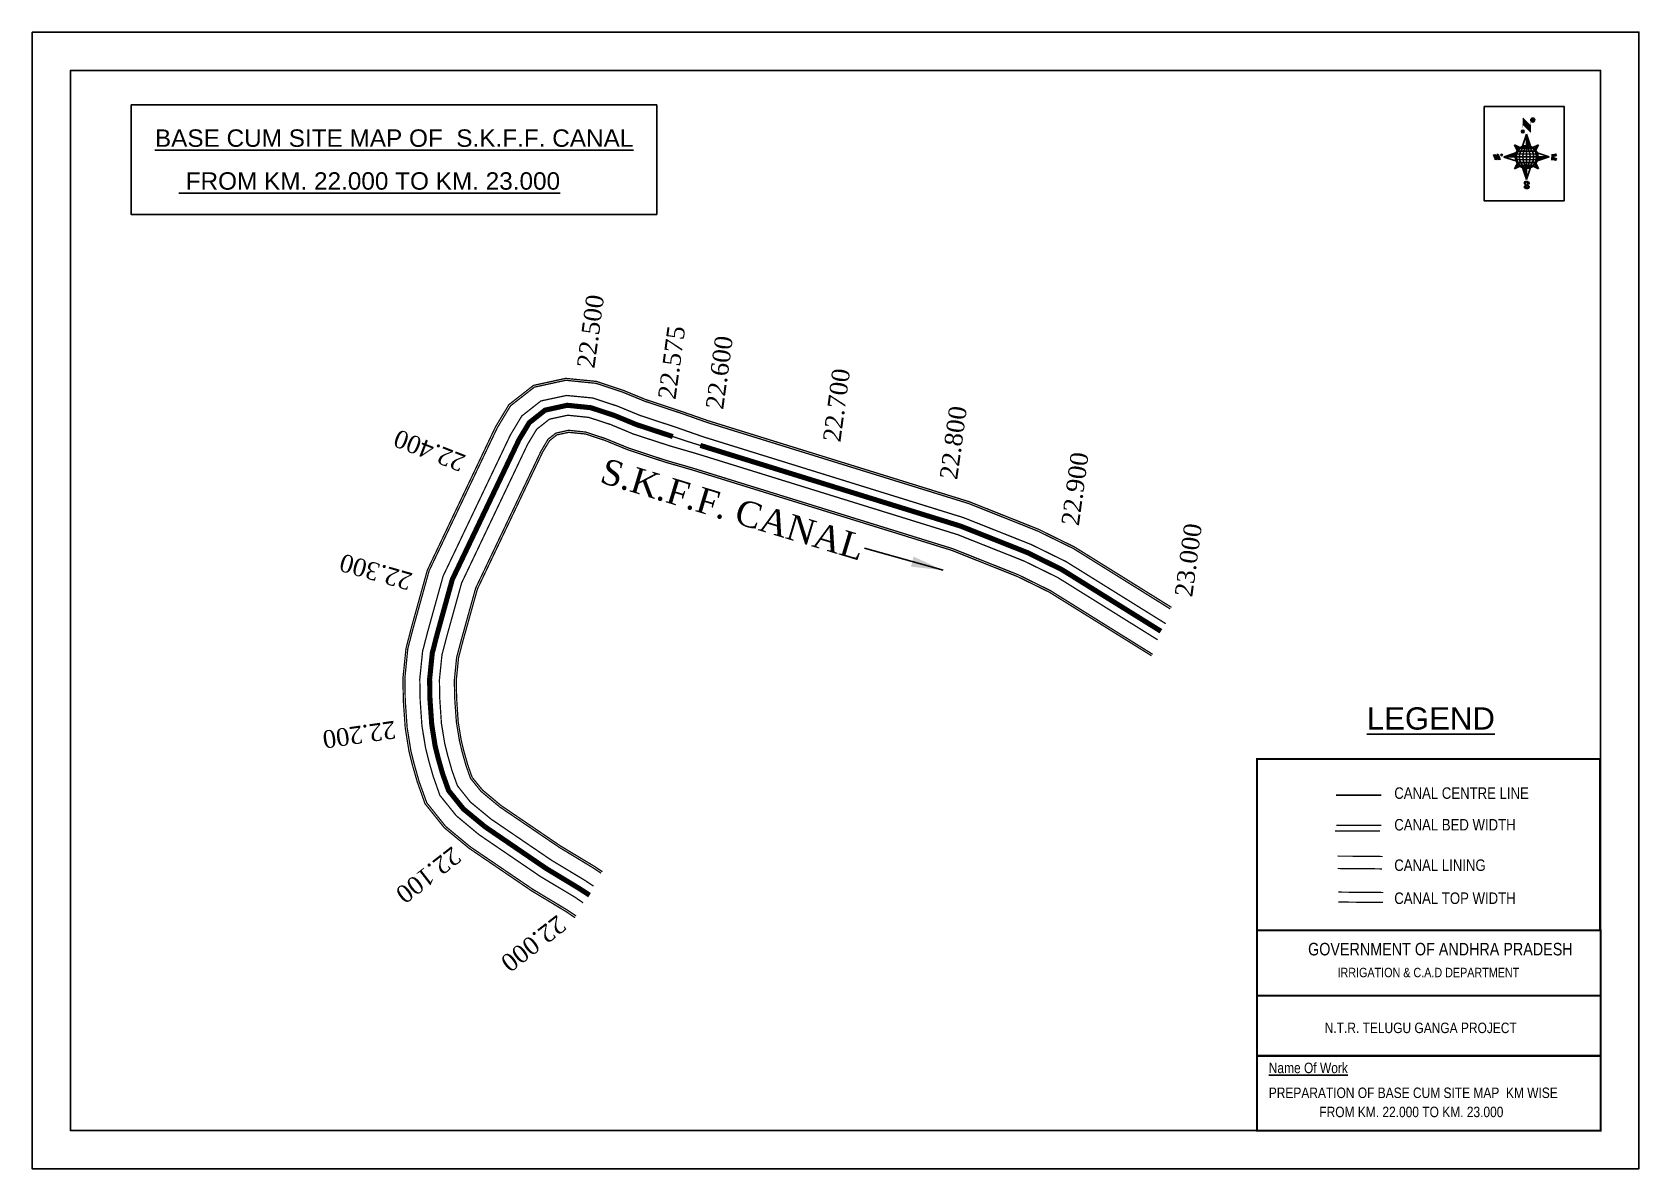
# Model space of a CAD drawing. Header units: inches. Extents: x 8 to 1268, y 7 to 898.
import ezdxf
from ezdxf.enums import TextEntityAlignment as Align

# ---------------------------------------------------------------- set-up
doc = ezdxf.new("R2010")
doc.units = ezdxf.units.IN
doc.header["$MEASUREMENT"] = 0
doc.linetypes.add('ACAD_ISO03W100', pattern=[30, 12, -18])
for name, color, linetype in [('AQUADUCT', 1, 'Continuous'), ('bed with', 5, 'Continuous'), ('BLOCK', 7, 'Continuous'), ('bord', 1, 'Continuous'), ('C LINE COO', 6, 'Continuous'), ('cahnige', 7, 'Continuous'), ('FRAME 025', 7, 'Continuous'), ('lining', 4, 'Continuous'), ('TABLE', 7, 'Continuous'), ('TEXT', 7, 'Continuous'), ('TITLEBLOCK', 7, 'Continuous'), ('top of bund', 1, 'Continuous'), ('V', 6, 'Continuous'), ('ZSTU', 7, 'Continuous')]:
    doc.layers.add(name, color=color, linetype=linetype)
doc.styles.add('5mm', font='times.ttf', dxfattribs={"height": 3})
doc.styles.add('A', font='arial.ttf')
doc.styles.add('ARIALN', font='ARIALN.TTF')
doc.styles.get("Standard").update_dxf_attribs({"font": 'arial.ttf'})
doc.dimstyles.get("Standard").update_dxf_attribs({"dimtxt": 0.18, "dimasz": 0.18, "dimexe": 0.18, "dimexo": 0.0625, "dimgap": 0.09, "dimtad": 0, "dimtih": 1, "dimtoh": 1, "dimdec": 4, "dimzin": 0, "dimdsep": 46, "dimtxsty": 'Standard', "dimcen": 0.09, "dimadec": 0, "dimazin": 0, "dimtfac": 1, "dimtdec": 4, "dimtofl": 0, "dimtmove": 0, "dimatfit": 3, "dimfxl": 1, "dimtolj": 1, "dimtzin": 0, "dimarcsym": 0})
pattern_1 = [(267.297113149, (-8720374.938, 50637915.138), (10.5367255337, -0.497431438), [])]
pattern_2 = [(357.297113149, (-8720374.938, 50637915.138), (0.497431438, 10.5367255337), [])]

# ---------------------------------------------------------------- blocks, each defined once
blk = doc.blocks.new('*X3')
at = {"color": 0, "linetype": 'Continuous'}
for p, q in [((6321.6, 240.5), (6322.3, 241.2)), ((6321.6, 240.3), (6322.3, 241)), ((6321.6, 240.1), (6322.3, 240.8)), ((6321.6, 239.9), (6322.4, 240.7)), ((6321.6, 239.8), (6322.4, 240.6)), ((6321.6, 239.6), (6322.5, 240.5)), ((6321.6, 239.4), (6322.5, 240.3)), ((6321.6, 239.2), (6322.6, 240.2)), ((6321.7, 239.1), (6322.6, 240.1)), ((6321.8, 240.8), (6322.4, 241.4)), ((6321.8, 239), (6322.7, 240)), ((6321.8, 239), (6322.8, 239.9)), ((6321.9, 238.9), (6322.9, 239.8)), ((6322, 238.8), (6323, 239.7)), ((6322.1, 241.3), (6322.4, 241.6)), ((6322.1, 238.7), (6323.1, 239.6)), ((6322.2, 238.6), (6323.1, 239.6)), ((6322.3, 238.5), (6323.2, 239.5)), ((6322.4, 238.5), (6323.3, 239.4)), ((6322.5, 238.4), (6323.4, 239.3)), ((6322.7, 238.4), (6323.6, 239.3)), ((6322.8, 238.3), (6323.7, 239.2)), ((6322.9, 238.3), (6323.8, 239.1)), ((6323.1, 238.2), (6323.9, 239.1)), ((6323.2, 238.2), (6324, 239)), ((6323.3, 238.2), (6324.2, 239)), ((6323.5, 238.1), (6324.3, 238.9)), ((6323.7, 238.1), (6324.4, 238.9)), ((6323.8, 238.1), (6324.6, 238.8)), ((6324.1, 238.2), (6324.7, 238.8)), ((6324.3, 238.3), (6324.9, 238.8)), ((6324.6, 238.3), (6325.1, 238.8)), ((6324.8, 238.4), (6325.2, 238.8)), ((6325.1, 238.5), (6325.4, 238.8)), ((6325.4, 238.6), (6325.6, 238.8))]:
    blk.add_line(p, q, dxfattribs=at)
blk = doc.blocks.new('*X2')
at = {"color": 0, "linetype": 'Continuous'}
for p, q in [((6324.4, 240.3), (6324.5, 240.4)), ((6324.6, 240.3), (6324.8, 240.5)), ((6324.7, 240.2), (6325, 240.5)), ((6324.8, 240.2), (6325.2, 240.6)), ((6325, 240.1), (6325.5, 240.6)), ((6325.1, 240.1), (6325.6, 240.6)), ((6325.2, 240), (6325.8, 240.6)), ((6325.3, 240), (6326, 240.6)), ((6325.4, 239.9), (6326.1, 240.6)), ((6325.5, 239.8), (6326.2, 240.5)), ((6325.6, 239.8), (6326.3, 240.5)), ((6325.7, 239.7), (6326.5, 240.4)), ((6325.9, 239.6), (6326.6, 240.3)), ((6326, 239.5), (6326.7, 240.3)), ((6326, 239.4), (6326.8, 240.2)), ((6326.1, 239.3), (6327, 240.2)), ((6326.2, 239.3), (6327.1, 240.1)), ((6326.3, 239.2), (6327.1, 240)), ((6326.4, 239.1), (6327.2, 239.9)), ((6326.5, 239), (6327.3, 239.8)), ((6326.5, 238.9), (6327.4, 239.7)), ((6326.6, 238.8), (6327.5, 239.6)), ((6326.7, 238.7), (6327.5, 239.5)), ((6326.8, 238.6), (6327.6, 239.4)), ((6326.8, 238.5), (6327.7, 239.3)), ((6326.8, 236.5), (6327.4, 237)), ((6326.9, 238.3), (6327.8, 239.2)), ((6326.9, 238.2), (6327.9, 239.1)), ((6326.9, 236.8), (6327.6, 237.4)), ((6327, 238.1), (6327.8, 239)), ((6327, 237.9), (6327.8, 238.8)), ((6327, 237.8), (6327.8, 238.6)), ((6327, 237.6), (6327.8, 238.4)), ((6327, 237.4), (6327.8, 238.2)), ((6327, 237.3), (6327.8, 238)), ((6327, 237.1), (6327.8, 237.9))]:
    blk.add_line(p, q, dxfattribs=at)
blk = doc.blocks.new('H')
at = {"layer": 'bord', "extrusion": (0.000427885, 0.004792, 0.999988)}
h = blk.add_hatch(dxfattribs=at)
h.set_pattern_fill('LINE', color=8, scale=84.387686, angle=-2.7029, style=0)
h.set_pattern_definition(pattern_2)
h.paths.add_polyline_path([(-492, 786, -0.090992), (-448, 775), (-486, 912)])
h = blk.add_hatch(dxfattribs=at)
h.set_pattern_fill('LINE', color=8, scale=84.387686, angle=-92.7029, style=0)
h.set_pattern_definition(pattern_1)
h.paths.add_polyline_path([(-625, 665, -0.090992), (-615, 710), (-751, 671)])
h = blk.add_hatch(dxfattribs=at)
h.set_pattern_fill('LINE', color=8, scale=84.387686, angle=-92.7029, style=0)
h.set_pattern_definition(pattern_1)
h.paths.add_polyline_path([(-246, 647), (-372, 653, -0.090992), (-382, 609)])
h = blk.add_hatch(dxfattribs=at)
h.set_pattern_fill('LINE', color=8, scale=84.387686, angle=-2.7029, style=0)
h.set_pattern_definition(pattern_2)
h.paths.add_polyline_path([(-504, 533, -0.090992), (-549, 543), (-510, 406)])
for p, q in [((-516, 1087, -1217), (-432, 994, -1217)), ((-538, 774, -1216), (-487, 906, -1216)), ((-519, 1020, -1217), (-435, 927, -1216)), ((-487, 906, -1216), (-493, 780, -1216)), ((-487, 906, -1216), (-448, 769, -1216)), ((-627, 794, -1216), (-567, 760, -1216)), ((-627, 794, -1216), (-584, 747, -1215)), ((-599, 731, -1215), (-627, 794, -1216)), ((-421, 753, -1216), (-359, 781, -1216)), ((-359, 781, -1216), (-405, 739, -1216)), ((-359, 781, -1216), (-392, 721, -1215)), ((-865, 701, -1215), (-847, 638, -1215)), ((-847, 700, -1215), (-829, 637, -1215)), ((-829, 699, -1215), (-811, 636, -1215)), ((-829, 699, -1215), (-811, 698, -1215)), ((-811, 698, -1215), (-794, 635, -1215)), ((-752, 665, -1215), (-615, 704, -1215)), ((-752, 665, -1215), (-625, 659, -1215)), ((-619, 614, -1215), (-752, 665, -1215)), ((-639, 526, -1214), (-606, 585, -1215)), ((-639, 526, -1214), (-593, 568, -1215)), ((-577, 553, -1215), (-639, 526, -1214)), ((-371, 513, -1214), (-431, 546, -1215)), ((-371, 513, -1214), (-414, 560, -1215)), ((-399, 576, -1215), (-371, 513, -1214)), ((-246, 641, -1215), (-383, 603, -1215)), ((-379, 693, -1215), (-246, 641, -1215)), ((-373, 647, -1215), (-246, 641, -1215)), ((-213, 669, -1215), (-217, 601, -1215)), ((-197, 600, -1215), (-194, 668, -1215)), ((-511, 400, -1214), (-549, 537, -1214)), ((-460, 533, -1215), (-511, 400, -1214)), ((-505, 527, -1214), (-511, 400, -1214))]:
    blk.add_line(p, q, dxfattribs=at)
at = {"layer": 'bord', "color": 8, "linetype": 'ByBlock', "extrusion": (0.000427885, 0.004792, 0.999988)}
for p, q in [((-386, 711, -1215), (-605, 722, -1215)), ((-411, 744, -1216), (-578, 752, -1216)), ((-493, 780, -1216), (-505, 527, -1214)), ((-373, 647, -1215), (-625, 659, -1215)), ((-378, 616, -1215), (-623, 628, -1215)), ((-375, 679, -1215), (-620, 691, -1215)), ((-392, 585, -1215), (-611, 595, -1215)), ((-420, 555, -1215), (-587, 562, -1215))]:
    blk.add_line(p, q, dxfattribs=at)
at = {"layer": 'bord', "extrusion": (0.000427885, 0.004792, 0.999988), "elevation": -1212}
for points, const_width in [([(-522, 960), (-516, 1093)], 1.61), ([(-434, 933), (-428, 1066)], 1.61), ([(-870, 707), (-846, 706)], 0.642), ([(-829, 643), (-855, 644)], 0.642), ([(-829, 643), (-821, 678)], 0.642), ([(-811, 642), (-784, 641)], 0.642), ([(-793, 641), (-782, 694)], 0.642), ([(-177, 605), (-226, 607)], 0.706), ([(-223, 676), (-174, 673)], 0.706), ([(-195, 645), (-185, 644)], 0.706)]:
    blk.add_lwpolyline(points, dxfattribs=dict(at, const_width=const_width))
for points, const_width in [([(-414, 1073, 1), (-398, 1058, 1)], 22.3), ([(-530, 950, 1), (-520, 939, 1)], 14.8), ([(-776, 697, 1), (-769, 690, 1)], 8.9), ([(-180, 618, 1), (-173, 611, 1)], 9.79), ([(-178, 667, 1), (-171, 660, 1)], 9.79), ([(-490, 362, 1), (-498, 369, 1)], 11.1), ([(-525, 322, 1), (-533, 329, 1)], 11.1)]:
    blk.add_lwpolyline(points, format="xyb", close=True, dxfattribs=dict(at, const_width=const_width))
for points in [[(-537, 317), (-531, 310), (-520, 307), (-505, 307), (-494, 310), (-486, 318), (-487, 326), (-491, 333), (-494, 336), (-503, 341), (-522, 347), (-530, 352), (-534, 355), (-537, 363), (-537, 373), (-530, 381), (-520, 384), (-504, 384), (-493, 380), (-487, 373)], [(-522, 348), (-526, 354), (-528, 361), (-528, 371), (-526, 375), (-521, 381), (-515, 384)], [(-505, 307), (-499, 312), (-497, 319), (-497, 327), (-501, 335), (-509, 343)]]:
    blk.add_lwpolyline(points, dxfattribs=at)
at = {"layer": 'bord', "extrusion": (0.000427885, 0.004792, 0.999988)}
for centre, radius in [((-406, 1065, -1212), 22.3), ((-525, 944, -1212), 14.8), ((-498, 659, -1212), 127), ((-773, 694, -1212), 8.9), ((-177, 615, -1212), 9.79), ((-174, 663, -1212), 9.79), ((-494, 365, -1212), 11.1), ((-529, 325, -1212), 11.1)]:
    blk.add_circle(centre, radius, dxfattribs=at)
at = {"layer": 'bord', "color": 8, "linetype": 'ByBlock', "extrusion": (0.000427885, 0.004792, 0.999988)}
for centre, radius, start, end in [((-482, 658, -1212), 128, 94.9254, 259.6691), ((-437, 656, -1212), 141, 113.2864, 241.308), ((-316, 651, -1212), 222, 142.5892, 212.0053), ((-560, 662, -1212), 141, 293.2864, 61.308), ((-681, 668, -1212), 222, 322.5892, 32.0053), ((-515, 660, -1212), 128, 274.9254, 79.6691)]:
    blk.add_arc(centre, radius, start, end, dxfattribs=at)
at = {"layer": 'bord', "extrusion": (0.000427885, 0.004792, 0.999988)}
for points in [[(-516, 1093, -1212), (-431, 1000, -1212), (-519, 1026, -1212), (-434, 933, -1212)], [(-864, 707, -1212), (-846, 706, -1212), (-846, 644, -1212), (-829, 643, -1212)], [(-829, 705, -1212), (-811, 704, -1212), (-811, 642, -1212), (-793, 641, -1212)], [(-193, 674, -1212), (-197, 606, -1212), (-213, 675, -1212), (-216, 607, -1212)]]:
    blk.add_solid(points, dxfattribs=at)
at = {"layer": 'bord', "extrusion": (0.000427885, 0.004792, 0.999988), "xscale": 7.977342409717546, "yscale": 7.977342408231451, "zscale": 7.977342408476333, "rotation": 138.0840426661453}
for name, p in [('*X2', (38301, -31929, -1212)), ('*X3', (38314, -31951, -1212))]:
    blk.add_blockref(name, p, dxfattribs=at)
blk = doc.blocks.new('KKKK')
at = {"layer": 'cahnige', "color": 1, "style": '5mm'}
blk.add_text('S.K.F.F. CANAL', height=20, rotation=19.1758, dxfattribs=at).set_placement((317677.4, 1602113.8))
at = {"layer": 'ZSTU', "color": 1}
blk.add_leader([(317936.6, 1602216.4), (317876.5, 1602194.2)], dimstyle='Standard', override={"dimasz": 25, "dimgap": 0.09, "dimtad": 0}, dxfattribs=at)

msp = doc.modelspace()

# ---------------------------------------------------------------- linework, layer by layer
at = {"linetype": 'ByBlock'}
for points in [[(8.1, 898.5), (1268.1, 898.5), (1268.1, 7.5), (8.1, 7.5)], [(1238.1, 37.5), (38.1, 37.5), (38.1, 868.5), (1238.1, 868.5)]]:
    msp.add_lwpolyline(points, close=True, dxfattribs=at)
at = {"linetype": 'ByBlock', "elevation": -0.1}
msp.add_lwpolyline([(1146.9, 840.2), (1209.5, 840.2), (1209.5, 766.2), (1146.9, 766.2)], close=True, dxfattribs=at)
at = {"layer": 'bed with', "const_width": 1}
for points in [[(512.9, 588.8), (484.9, 598), (467.2, 605.3), (447.8, 611.7), (427.2, 613.7), (407.1, 609.4), (392.1, 597.6), (383.2, 582.8), (330.4, 472.1), (318.4, 428.9), (314.3, 413.1), (312.1, 391.4), (312.4, 374.9), (313.8, 354.7), (316.6, 337.7), (319.1, 327.5), (322.6, 315.2), (327.9, 300.2), (340.8, 284.2), (358.6, 269.4), (406.9, 236.5), (433.8, 220.4), (440.2, 216)], [(508.1, 574.2), (479.5, 583.5), (461.8, 590.9), (444.6, 596.5), (428.1, 598.2), (413.8, 595.1), (403.8, 587.2), (396.7, 575.5), (344.9, 466.7), (333.3, 424.9), (329.5, 410.4), (327.5, 390.8), (327.8, 375.6), (329.1, 356.4), (331.7, 340.7), (334, 331.5), (337.3, 319.9), (341.6, 307.8), (351.8, 295), (367.9, 281.7), (415.2, 249.5), (442.1, 233.3), (448.3, 229.1)], [(897.1, 434.8), (819, 483.4), (791.7, 496.8), (738.6, 517.9), (534.3, 581.3)], [(530.1, 567.8), (530.1, 567.8), (508.1, 574.2)], [(890.7, 422.2), (812.2, 471.1), (786, 483.9), (733.9, 504.6), (530.1, 567.8)], [(1066.2, 276.7), (1063, 276.7), (1030.8, 276.7)], [(1065, 272.3), (1063, 272.3), (1030.2, 272.3), (1029.9, 272.3)]]:
    msp.add_lwpolyline(points, dxfattribs=at)
at = {"layer": 'BLOCK', "color": 4}
for p in [(439.3, 604.8), (532.2, 574.5), (373.9, 545.6), (625.7, 545.5), (719.3, 516.5), (810, 480), (334, 456.3), (321.1, 360.2), (362.8, 275.9), (444.7, 222.3)]:
    msp.add_point(p, dxfattribs=at)
at = {"layer": 'C LINE COO', "const_width": 4}
for points in [[(510.5, 581.5), (482.2, 590.8), (464.5, 598.1), (446.2, 604.1), (427.7, 606), (410.4, 602.2), (398, 592.4), (390, 579.2), (337.6, 469.4), (325.8, 426.9), (321.9, 411.7), (319.8, 391.1), (320.1, 375.3), (321.5, 355.6), (324.1, 339.2), (326.5, 329.5), (329.9, 317.5), (334.7, 304), (346.3, 289.6), (363.3, 275.6), (411.1, 243), (437.9, 226.8), (445.2, 222)], [(893.3, 428.9), (815.6, 477.2), (788.9, 490.4), (736.2, 511.3), (532.2, 574.5)]]:
    msp.add_lwpolyline(points, dxfattribs=at)
at = {"layer": 'C LINE COO', "linetype": 'ACAD_ISO03W100', "ltscale": 0.05, "const_width": 1}
for points in [[(537.8, 592.4), (537.8, 592.4), (516.6, 599.9)], [(538.2, 593.9), (538.2, 593.9), (517, 601.3)], [(532.2, 574.5), (522.9, 577.4), (510.5, 581.5)], [(534.3, 581.3), (534.3, 581.3), (512.9, 588.8)], [(526.2, 555.2), (526.2, 555.2), (504, 561.6)], [(526.7, 556.6), (526.7, 556.6), (504.5, 563)]]:
    msp.add_lwpolyline(points, dxfattribs=at)
at = {"layer": 'FRAME 025', "lineweight": -3, "const_width": 1.64}
for points in [[(968.6, 328.8), (1237.7, 328.8), (1237.7, 194.5), (968.6, 194.5)], [(968.6, 194.5), (1238.1, 194.5), (1238.1, 37.5), (968.6, 37.5)]]:
    msp.add_lwpolyline(points, close=True, dxfattribs=at)
for points in [[(968.6, 143.2), (1238.1, 143.2)], [(968.6, 96.1), (1238.1, 96.1)], [(968.6, 37.5), (1238.1, 37.5)]]:
    msp.add_lwpolyline(points, dxfattribs=at)
at = {"layer": 'lining', "const_width": 1}
for points in [[(516.6, 599.9), (489, 609), (471.2, 616.3), (450.3, 623.2), (426.6, 625.6), (401.9, 620.2), (383.2, 605.5), (372.9, 588.4), (319.4, 476.2), (307.1, 432), (302.7, 415.2), (300.4, 391.9), (300.7, 374.4), (302.2, 353.3), (305.1, 335.3), (307.8, 324.5), (311.4, 311.6), (317.6, 294.4), (332.4, 275.9), (351.6, 260), (400.6, 226.7), (427.5, 210.5), (434.7, 205.7)], [(900.6, 446.4), (824.7, 493.7), (796.5, 507.5), (742.5, 529), (537.8, 592.4)], [(504.5, 563), (475.5, 572.6), (457.7, 579.9), (442.2, 585), (428.8, 586.4), (418.9, 584.2), (412.7, 579.4), (407.1, 569.9), (355.9, 462.6), (344.6, 421.9), (341, 408.3), (339.2, 390.3), (339.5, 376.1), (340.8, 357.8), (343.2, 343.1), (345.3, 334.4), (348.4, 323.4), (351.9, 313.6), (360.2, 303.3), (374.9, 291.1), (421.6, 259.4), (448.4, 243.2), (454.3, 239.2)], [(886.8, 410.8), (806.5, 460.8), (781.3, 473.2), (730, 493.6), (526.7, 556.6)], [(1031.9, 252.6), (1056.6, 252.5), (1067.3, 252.3)], [(1031.8, 242.9), (1058.7, 242.7), (1066.7, 242.6)]]:
    msp.add_lwpolyline(points, dxfattribs=at)
at = {"layer": 'top of bund', "color": 1, "const_width": 1}
for points in [[(517, 601.3), (489.5, 610.4), (471.7, 617.7), (450.6, 624.7), (426.5, 627.1), (401.3, 621.6), (382, 606.5), (371.5, 589.1), (318, 476.7), (305.7, 432.4), (301.3, 415.4), (298.9, 392), (299.2, 374.3), (300.7, 353.1), (303.6, 335), (306.3, 324.1), (310, 311.2), (316.2, 293.7), (331.3, 274.9), (350.7, 258.8), (399.8, 225.4), (426.7, 209.2), (433.9, 204.3)], [(901.6, 447.6), (825.4, 495), (797.1, 508.9), (743, 530.4), (538.2, 593.9)], [(504, 561.6), (475, 571.2), (457.2, 578.5), (441.9, 583.5), (428.9, 584.8), (419.6, 582.8), (413.9, 578.3), (408.4, 569.2), (357.3, 462), (346, 421.5), (342.5, 408.1), (340.7, 390.2), (341, 376.2), (342.2, 358), (344.6, 343.4), (346.7, 334.8), (349.8, 323.9), (353.2, 314.3), (361.3, 304.4), (375.8, 292.3), (422.4, 260.6), (449.2, 244.5), (455.3, 240.4)], [(885.9, 409.7), (805.8, 459.5), (780.7, 471.8), (729.5, 492.2), (526.2, 555.2)]]:
    msp.add_lwpolyline(points, dxfattribs=at)
at = {"layer": 'top of bund', "const_width": 1}
for points in [[(1032.4, 224.4), (1057, 224.2), (1067.8, 224.1)], [(1067.4, 216.3), (1059.5, 216.4), (1032.5, 216.6)]]:
    msp.add_lwpolyline(points, dxfattribs=at)
at = {"layer": 'V', "color": 6, "const_width": 0.229}
msp.add_lwpolyline([(1066, 300.3), (1063.4, 300.3), (1030.8, 300.3)], dxfattribs=at)
at = {"layer": 'V', "color": 6}
msp.add_lwpolyline([(1030.8, 300.3), (1066, 300.3)], dxfattribs=at)
at = {"layer": 'ZSTU'}
msp.add_lwpolyline([(85.7, 841.4), (497.9, 841.4), (497.9, 755.6), (85.7, 755.6)], close=True, dxfattribs=at)

# ---------------------------------------------------------------- block references
at = {"layer": 'AQUADUCT', "color": 1, "xscale": 0.0703495379661093, "yscale": 0.07034953800030053, "zscale": 0.07034953795990817, "rotation": 3.078330607406165}
msp.add_blockref('H', (1217.5, 756.7, 85.4), dxfattribs=at)
at = {"layer": 'ZSTU', "rotation": 324.0432879726233}
msp.add_blockref('KKKK', (-1197414.4, -1109770.7), dxfattribs=at)

# ---------------------------------------------------------------- texts
at = {"layer": 'cahnige', "style": '5mm'}
for s, rotation, p in [('22.500', 82.3006, (449, 634.5)), ('22.575', 82.3006, (512.6, 610)), ('22.600', 82.3006, (550, 602.2)), ('22.700', 82.3006, (641.9, 576.6)), ('22.800', 82.3006, (733.5, 547.2)), ('22.400', 158.724, (349, 566.5)), ('22.900', 82.3006, (828.9, 511)), ('23.000', 82.3006, (917.8, 455.2)), ('22.300', 164.0866, (307.2, 474.1)), ('22.200', 188.158, (292.2, 358.8)), ('22.100', 217.727, (337.5, 260.8)), ('22.000', 217.727, (419.9, 207.1))]:
    msp.add_text(s, height=13.88, rotation=rotation, dxfattribs=at).set_placement(p)
at = {"layer": 'TABLE', "extrusion": (0.000201441, 0.004807, 0.999988), "style": 'A'}
msp.add_text('%%ULEGEND', height=17.48, rotation=359.9999, dxfattribs=at).set_placement((1105, 360.5, 2), align=Align.MIDDLE)
at = {"layer": 'TEXT', "color": 6}
for s, p in [('%%UBASE CUM SITE MAP OF  S.K.F.F. CANAL', (104.4, 808.6)), ('%%U FROM KM. 22.000 TO KM. 23.000', (123.2, 775))]:
    msp.add_text(s, height=13.655, dxfattribs=at).set_placement(p)
at = {"layer": 'TITLEBLOCK', "extrusion": (0.000201441, 0.004807, 0.999988), "style": 'ARIALN'}
for s, height, p in [('CANAL CENTRE LINE', 9.013, (1076.3, 297.5, 1.6)), ('CANAL BED WIDTH', 9.013, (1076.3, 272.7, 1.5)), ('CANAL LINING', 9.013, (1076.3, 241, 1.4)), ('CANAL TOP WIDTH', 9.013, (1076.3, 215.1, 1.3)), ('GOVERNMENT OF ANDHRA PRADESH ', 9.822, (1008.7, 174.8, -0.2)), ('IRRIGATION & C.A.D DEPARTMENT', 7.366, (1031.8, 157.7, -0.2)), ('N.T.R. TELUGU GANGA PROJECT', 8.185, (1021.8, 113.9, -0.2)), ('%%UName Of Work', 8.185, (977.9, 82.5, -0.4)), ('PREPARATION OF BASE CUM SITE MAP  KM WISE', 8.185, (977.9, 63, -0.4))]:
    msp.add_text(s, height=height, rotation=359.9999, dxfattribs=at).set_placement(p)
at = {"layer": 'TITLEBLOCK', "style": 'ARIALN'}
msp.add_text(' FROM KM. 22.000 TO KM. 23.000', height=8.185, rotation=359.9999, dxfattribs=at).set_placement((1014.9, 48))

doc.saveas('drawing.dxf')
